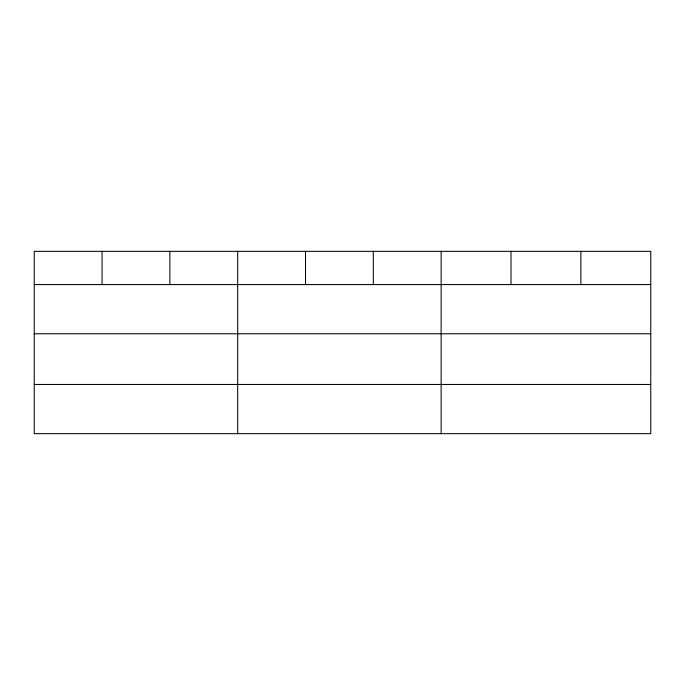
<?xml version="1.0" encoding="UTF-8"?>
<svg xmlns="http://www.w3.org/2000/svg" width="685" height="685" viewBox="0 0 685 685"><rect width="100%" height="100%" fill="white"/><g stroke="black" fill="none" stroke-linecap="round" stroke-linejoin="round"><path stroke-width="1.03" d="M650.75 333.766L650.75 251.335L34.25 251.335L34.25 433.665L650.75 433.665L650.75 333.766L34.25 333.766M34.25 284.566L650.75 284.566M34.25 384.465L650.75 384.465M580.88 251.335L580.88 284.566M511.01 251.335L511.01 284.566M441.14 251.335L441.14 433.665M373.325 251.335L373.325 284.566M305.51 251.335L305.51 284.566M237.695 251.335L237.695 433.665M169.88 251.335L169.88 284.566M102.065 251.335L102.065 284.566"/></g></svg>
